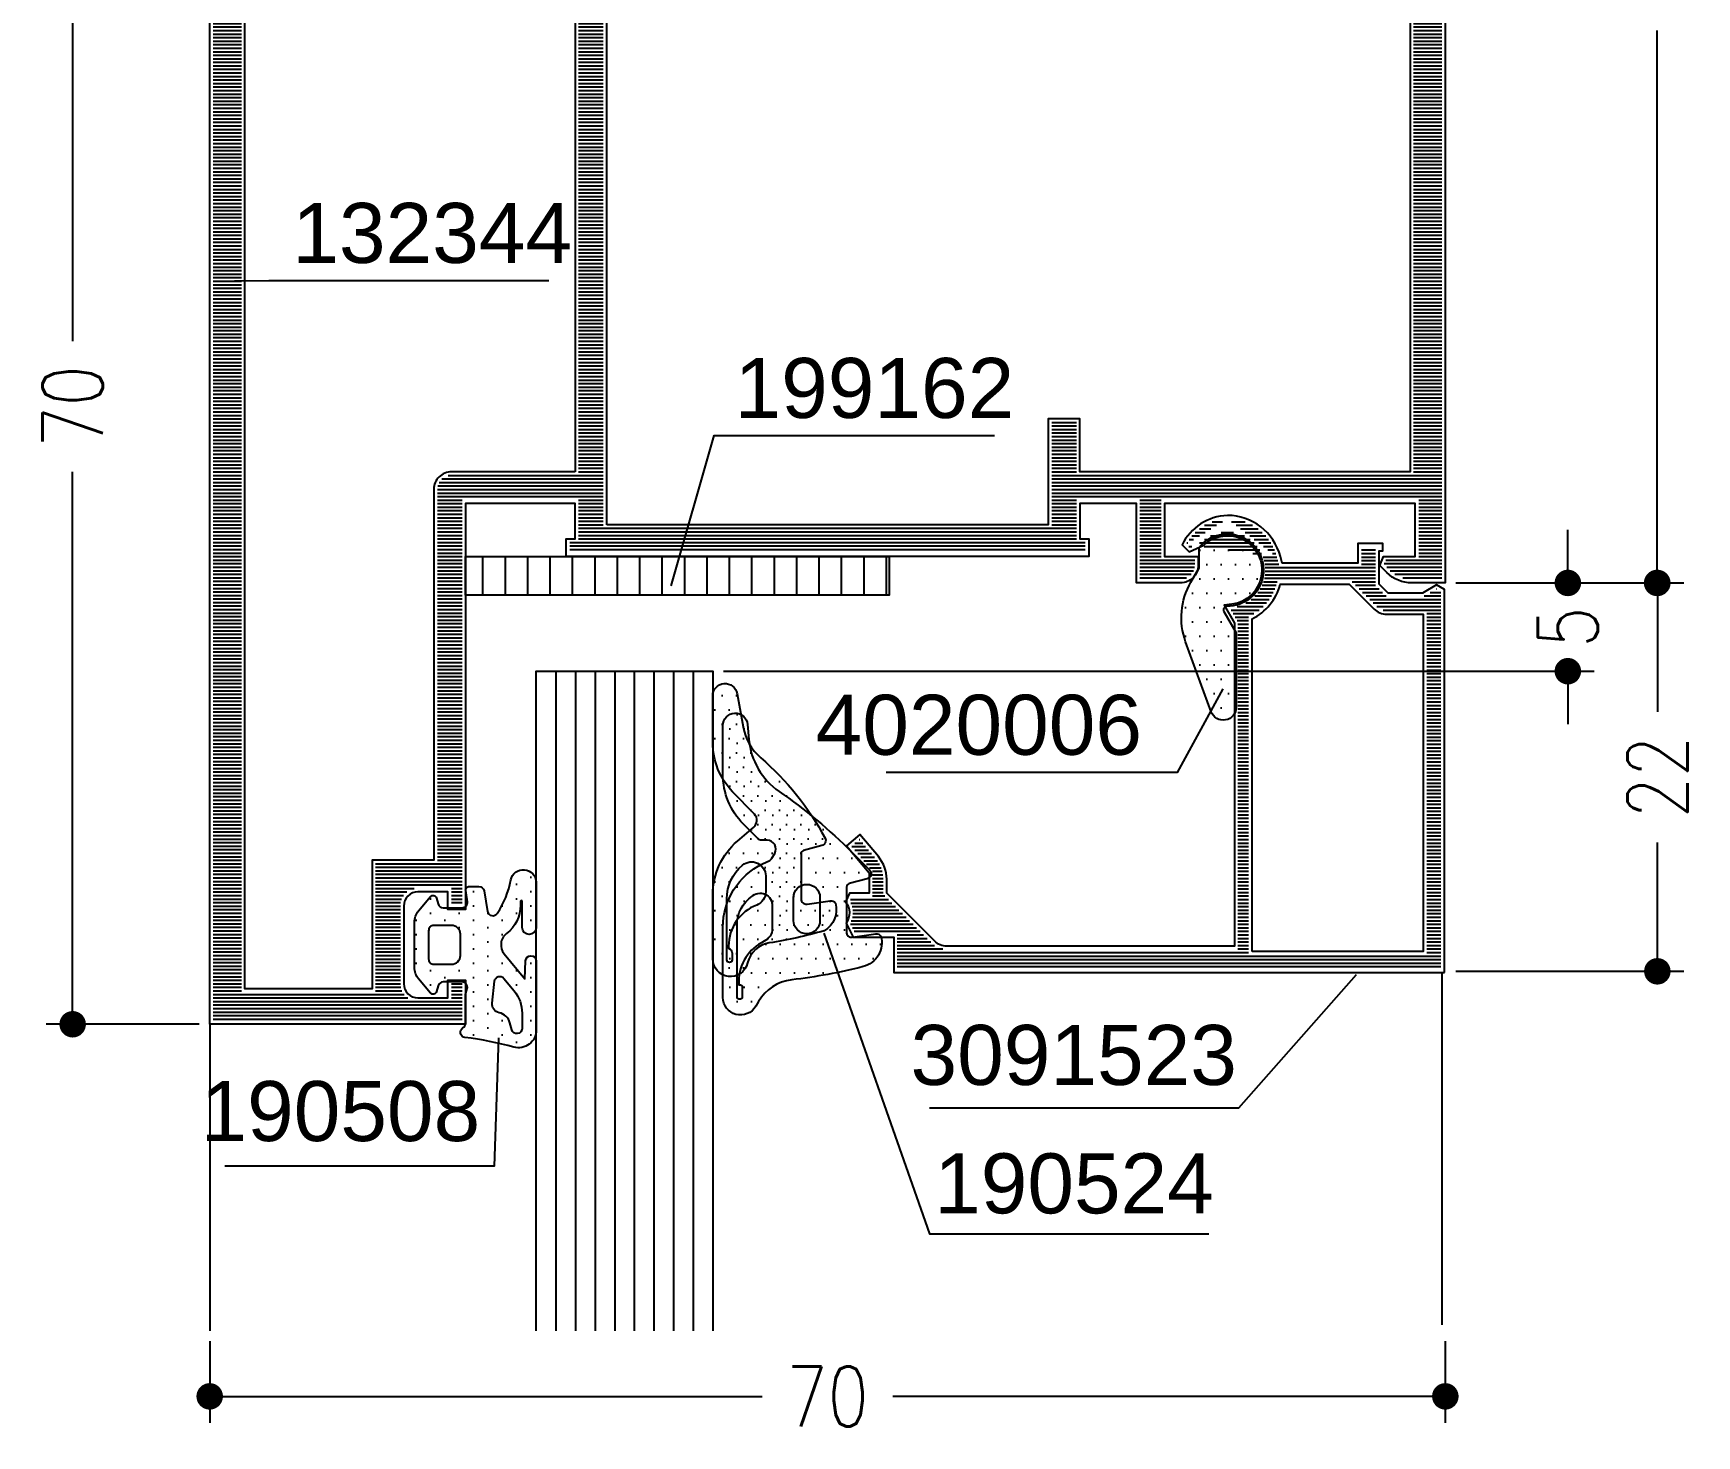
# Model space of a CAD drawing. Extents: x 16 to 197, y 49 to 240.
# Drawn here: x 33.15 to 80.27, y 147.11 to 186.83 of the extents above; entities that cross this region are included whole.
import ezdxf
from ezdxf.enums import TextEntityAlignment as Align

# ---------------------------------------------------------------- set-up
doc = ezdxf.new("R2010")
doc.units = 0
doc.header["$LTSCALE"] = 6
doc.layers.get('0').update_dxf_attribs({"color": 4, "linetype": 'CONTINUOUS'})
doc.layers.get('DEFPOINTS').update_dxf_attribs({"linetype": 'CONTINUOUS'})
for name, color, linetype in [('CONST25', 3, 'CONTINUOUS'), ('DICHT_PAR', 3, 'CONTINUOUS'), ('DICHT_SCH', 3, 'CONTINUOUS'), ('KH_NOR', 7, 'CONTINUOUS'), ('KH_SCH', 3, 'CONTINUOUS'), ('KN_NOR', 7, 'CONTINUOUS'), ('KN_SCH', 3, 'CONTINUOUS'), ('LLMASSE', 7, 'CONTINUOUS'), ('PNR', 7, 'CONTINUOUS')]:
    doc.layers.add(name, color=color, linetype=linetype)
doc.styles.get("Standard").update_dxf_attribs({"font": 'simplex.shx', "width": 0.8})
doc.styles.add('SWISSL', font='swissl.ttf')
doc.dimstyles.new('DOK-1ZU1-PUNKT', dxfattribs={"dimscale": 0, "dimtxt": 3, "dimasz": 1.5, "dimexe": 1.5, "dimexo": 0.6, "dimgap": 1.5, "dimtad": 0, "dimdsep": 46, "dimtxsty": 'Standard', "dimblk": 'PUNKT', "dimblk1": 'PUNKT', "dimblk2": 'PUNKT', "dimcen": 0, "dimclrd": 2, "dimclre": 2, "dimclrt": 7, "dimadec": 0, "dimazin": 0, "dimtfac": 0.7, "dimtofl": 0, "dimtmove": 2, "dimatfit": 3, "dimldrblk": 'PUNKT', "dimfxl": 1, "dimtolj": 1, "dimarcsym": 0})
doc.dimstyles.new('DOK-1ZU1-STRICH1', dxfattribs={"dimscale": 0, "dimtxt": 3, "dimasz": 1.5, "dimexe": 1.5, "dimexo": 0.6, "dimgap": 1.5, "dimtad": 0, "dimdsep": 46, "dimtxsty": 'Standard', "dimblk": 'PUNKT', "dimblk1": 'PUNKT', "dimblk2": 'PUNKT', "dimcen": 0, "dimclrd": 2, "dimclre": 2, "dimclrt": 7, "dimadec": 0, "dimazin": 0, "dimtfac": 0.7, "dimtdec": 4, "dimtofl": 0, "dimtmove": 0, "dimatfit": 3, "dimldrblk": 'PUNKT', "dimfxl": 1, "dimtolj": 1, "dimtzin": 0, "dimarcsym": 0})

# ---------------------------------------------------------------- blocks, each defined once
blk = doc.blocks.new('PUNKT')
at = {"color": 0, "linetype": 'CONTINUOUS'}
blk.add_line((-0.5, 0), (-1, 0), dxfattribs=at)
at = {"color": 0, "linetype": 'CONTINUOUS', "const_width": 0.5}
blk.add_lwpolyline([(-0.25, 0, 1), (0.25, 0, 1)], format="xyb", close=True, dxfattribs=at)
blk = doc.blocks.new('*D11')
at = {"color": 3, "linetype": 'ByBlock'}
for p, q in [((41.45, 129.655), (41.45, 127.345)), ((76.45, 129.655), (76.45, 127.345)), ((42.2, 128.095), (57.099, 128.095)), ((75.7, 128.095), (60.801, 128.095))]:
    blk.add_line(p, q, dxfattribs=at)
at = {"layer": 'DEFPOINTS', "color": 0, "linetype": 'ByBlock'}
for p in [(41.45, 129.955), (76.45, 129.955), (76.45, 128.095)]:
    blk.add_point(p, dxfattribs=at)
at = {"color": 3, "linetype": 'ByBlock', "xscale": 0.75, "yscale": 0.75, "zscale": 0.75, "rotation": 180}
blk.add_blockref('PUNKT', (41.45, 128.095), dxfattribs=at)
at = {"color": 3, "linetype": 'ByBlock', "xscale": 0.75, "yscale": 0.75, "zscale": 0.75}
blk.add_blockref('PUNKT', (76.45, 128.095), dxfattribs=at)
at = {"color": 3, "linetype": 'ByBlock', "insert": (58.95, 128.095), "char_height": 1.7, "attachment_point": 5}
blk.add_mtext('\\A1;70', dxfattribs=at)
blk = doc.blocks.new('STREIFEN')
at = {"layer": 'DICHT_SCH'}
h = blk.add_hatch(dxfattribs=at)
h.set_pattern_fill('LINE', color=256, scale=0.4, angle=90, style=0)
h.set_pattern_definition([(90, (-94.3153, -226.5009), (-1.27, 8e-17), [])])
h.paths.add_polyline_path([(0, 2.2), (0, 0), (24, 0), (24, 2.2)])
at = {"layer": 'DICHT_PAR'}
blk.add_lwpolyline([(0, 2.2), (0, 0), (24, 0), (24, 2.2)], close=True, dxfattribs=at)
blk = doc.blocks.new('LL199162')
blk.add_blockref('STREIFEN', (0, 0))
blk = doc.blocks.new('*D34')
at = {"color": 3, "linetype": 'ByBlock'}
for p, q in [((37.846, 193.765), (33.515, 193.765)), ((34.265, 193.015), (34.265, 178.116)), ((34.265, 159.515), (34.265, 174.414)), ((37.846, 158.765), (33.515, 158.765))]:
    blk.add_line(p, q, dxfattribs=at)
at = {"layer": 'DEFPOINTS', "color": 0, "linetype": 'ByBlock'}
for p in [(34.265, 193.765), (38.146, 193.765), (38.146, 158.765)]:
    blk.add_point(p, dxfattribs=at)
at = {"color": 3, "linetype": 'ByBlock', "xscale": 0.75, "yscale": 0.75, "zscale": 0.75}
for p, rotation in [((34.265, 193.765), 90), ((34.265, 158.765), 270)]:
    blk.add_blockref('PUNKT', p, dxfattribs=dict(at, rotation=rotation))
at = {"color": 3, "linetype": 'ByBlock', "insert": (34.265, 176.265), "char_height": 1.7, "attachment_point": 5, "rotation": 90}
blk.add_mtext('\\A1;70', dxfattribs=at)
blk = doc.blocks.new('B-LL190508')
at = {"layer": 'DICHT_SCH'}
h = blk.add_hatch(dxfattribs=at)
h.set_pattern_fill('DOTS', color=256, scale=13, angle=-90, style=0)
h.set_pattern_definition([(270, (1.0507, -3.7068), (0.8125, -0.40625), [0, -0.8125])])
edge = h.paths.add_edge_path()
edge.add_arc((3, 0.331), 1, 0, 105.22324)
edge.add_arc((-2.514, 20.594), 20, -82.88554, -74.77676, ccw=False)
edge.add_arc((0, 0.45), 0.3, 97.11446, 240)
edge.add_arc((-0.3, -0.07), 0.3, 0, 60, ccw=False)
edge.add_line((0, -0.07), (0, -1.687))
edge.add_line((0, -1.687), (0.09, -2.022))
edge.add_arc((-0.2, -2.1), 0.3, -90, 15, ccw=False)
edge.add_line((-0.2, -2.4), (-1.27, -2.4))
edge.add_arc((-1.27, -2.1), 0.3, -165, -90, ccw=False)
edge.add_line((-1.56, -2.178), (-1.648, -1.848))
edge.add_arc((-1.841, -1.9), 0.2, 15, 140)
edge.add_line((-1.994, -1.771), (-2.666, -2.572))
edge.add_arc((-1.9, -3.215), 1, 140, 180)
edge.add_line((-2.9, -3.215), (-2.9, -5.785))
edge.add_arc((-1.9, -5.785), 1, 180, 220)
edge.add_line((-2.666, -6.428), (-1.994, -7.229))
edge.add_arc((-1.841, -7.1), 0.2, 220, 345)
edge.add_line((-1.648, -7.152), (-1.56, -6.822))
edge.add_arc((-1.27, -6.9), 0.3, 90, 165, ccw=False)
edge.add_line((-1.27, -6.6), (-0.2, -6.6))
edge.add_arc((-0.2, -6.9), 0.3, -8.58394, 90, ccw=False)
edge.add_line((0.097, -6.945), (0.002, -7.57))
edge.add_arc((0.2, -7.6), 0.2, 171.41606, 270)
edge.add_line((0.2, -7.8), (0.748, -7.8))
edge.add_arc((0.748, -7.5), 0.3, -90, -10)
edge.add_line((1.044, -7.552), (1.247, -6.398))
edge.add_arc((1.543, -6.45), 0.3, 33.71262, 170, ccw=False)
edge.add_arc((-2.367, -9.059), 5, 10.19231, 33.71262, ccw=False)
edge.add_arc((3.269, -8.022), 0.731, 191.95742, 357.83663)
edge.add_line((4, -8.05), (4, -5.483))
edge.add_arc((3.6, -5.483), 0.4, 0.00084, 180.00084)
edge.add_line((3.2, -5.483), (3.2, -6.96))
edge.add_arc((3.154, -6.96), 0.046, -180.00036, 0.00036, ccw=False)
edge.add_line((3.108, -6.96), (3.108, -6.748))
edge.add_arc((1.108, -6.731), 2, -0.47387, 52.8235)
edge.add_arc((2.8, -4.5), 0.8, 140.42196, 232.8235, ccw=False)
edge.add_line((2.183, -3.99), (3.358, -2.57))
edge.add_line((3.358, -2.57), (3.4, -3.585))
edge.add_arc((3.7, -3.585), 0.3, 180, 360)
edge.add_line((4, -3.585), (4, 0.331))
edge = h.paths.add_edge_path(flags=16)
edge.add_line((3.2, -0.628), (3.2, 0.231))
edge.add_arc((2.9, 0.231), 0.3, 0, 165)
edge.add_line((2.61, 0.308), (2.506, -0.081))
edge.add_arc((1.733, 0.126), 0.8, -78.15788, -15, ccw=False)
edge.add_arc((2, -1.146), 0.5, 101.84212, 186.029)
edge.add_line((1.503, -1.199), (1.634, -2.442))
edge.add_arc((1.932, -2.41), 0.3, 186.029, 320.42196)
edge.add_line((2.164, -2.602), (2.742, -1.903))
edge.add_arc((1.2, -0.628), 2, -39.57804, 0)
edge = h.paths.add_edge_path(flags=16)
edge.add_arc((-0.8, -5.1), 0.5, -90, 0, ccw=False)
edge.add_line((-0.8, -5.6), (-1.8, -5.6))
edge.add_arc((-1.8, -5.3), 0.3, -180, -90, ccw=False)
edge.add_line((-2.1, -5.3), (-2.1, -3.7))
edge.add_arc((-1.8, -3.7), 0.3, 90, 180, ccw=False)
edge.add_line((-1.8, -3.4), (-0.8, -3.4))
edge.add_arc((-0.8, -3.9), 0.5, 0, 90, ccw=False)
edge.add_line((-0.3, -3.9), (-0.3, -5.1))
at = {"layer": 'DICHT_PAR'}
for points in [[(4, 0.331, 0.494357), (2.737, 1.296, -0.035396), (-0.037, 0.748, 0.719139), (-0.15, 0.19, -0.267949), (0, -0.07), (0, -1.687), (0.09, -2.022, -0.493145), (-0.2, -2.4), (-1.27, -2.4, -0.339454), (-1.56, -2.178), (-1.648, -1.848, 0.606815), (-1.994, -1.771), (-2.666, -2.572, 0.176327), (-2.9, -3.215), (-2.9, -5.785, 0.176327), (-2.666, -6.428), (-1.994, -7.229, 0.606815), (-1.648, -7.152), (-1.56, -6.822, -0.339454), (-1.27, -6.6), (-0.2, -6.6, -0.458807), (0.097, -6.945), (0.002, -7.57, 0.458807), (0.2, -7.8), (0.748, -7.8, 0.36397), (1.044, -7.552), (1.247, -6.398, -0.676335), (1.792, -6.283, -0.102989), (2.554, -8.174, 0.883786), (4, -8.05), (4, -5.483, 1), (3.2, -5.483), (3.2, -6.96, -1.000006), (3.108, -6.96), (3.108, -6.748, 0.236839), (2.317, -5.137, -0.426544), (2.183, -3.99), (3.358, -2.57), (3.4, -3.585, 1), (4, -3.585), (4, 0.331)], [(3.2, -0.628), (3.2, 0.231, 0.876976), (2.61, 0.308), (2.506, -0.081, -0.282773), (1.897, -0.657, 0.3848), (1.503, -1.199), (1.634, -2.442, 0.664354), (2.164, -2.602), (2.742, -1.903, 0.174429), (3.2, -0.628)], [(-0.3, -5.1, -0.414214), (-0.8, -5.6), (-1.8, -5.6, -0.414214), (-2.1, -5.3), (-2.1, -3.7, -0.414214), (-1.8, -3.4), (-0.8, -3.4, -0.414214), (-0.3, -3.9), (-0.3, -5.1)]]:
    blk.add_lwpolyline(points, format="xyb", close=True, dxfattribs=at)
blk = doc.blocks.new('*D37')
at = {"color": 3, "linetype": 'ByBlock'}
for p, q in [((73.446, 198.065), (79.896, 198.065)), ((79.146, 197.315), (79.146, 182.416)), ((79.146, 163.815), (79.146, 178.714)), ((73.446, 163.065), (79.896, 163.065))]:
    blk.add_line(p, q, dxfattribs=at)
at = {"layer": 'DEFPOINTS', "color": 0, "linetype": 'ByBlock'}
for p in [(73.146, 198.065), (79.146, 198.065), (73.146, 163.065)]:
    blk.add_point(p, dxfattribs=at)
at = {"color": 3, "linetype": 'ByBlock', "xscale": 0.75, "yscale": 0.75, "zscale": 0.75}
for p, rotation in [((79.146, 198.065), 90), ((79.146, 163.065), 270)]:
    blk.add_blockref('PUNKT', p, dxfattribs=dict(at, rotation=rotation))
at = {"color": 3, "linetype": 'ByBlock', "insert": (79.146, 180.565), "char_height": 1.7, "attachment_point": 5, "rotation": 90}
blk.add_mtext('\\A1;70', dxfattribs=at)
blk = doc.blocks.new('*D38')
at = {"color": 3, "linetype": 'ByBlock'}
for p, q in [((76.617, 163.815), (76.617, 164.565)), ((73.746, 163.065), (77.367, 163.065)), ((52.696, 160.565), (77.367, 160.565)), ((76.617, 159.815), (76.617, 159.065))]:
    blk.add_line(p, q, dxfattribs=at)
at = {"layer": 'DEFPOINTS', "color": 0, "linetype": 'ByBlock'}
for p in [(73.446, 163.065), (76.617, 163.065), (52.396, 160.565)]:
    blk.add_point(p, dxfattribs=at)
at = {"color": 3, "linetype": 'ByBlock', "xscale": 0.75, "yscale": 0.75, "zscale": 0.75}
for p, rotation in [((76.617, 163.065), 270), ((76.617, 160.565), 90)]:
    blk.add_blockref('PUNKT', p, dxfattribs=dict(at, rotation=rotation))
at = {"color": 3, "linetype": 'ByBlock', "insert": (76.617, 161.815), "char_height": 1.7, "attachment_point": 5, "rotation": 90}
blk.add_mtext('\\A1;5', dxfattribs=at)
blk = doc.blocks.new('*U50')
at = {"layer": 'CONST25'}
for p, q in [((0, 10), (37.357, 10)), ((0, 8.889), (37.357, 8.889)), ((0, 7.778), (37.357, 7.778)), ((0, 6.667), (37.357, 6.667)), ((0, 5.556), (37.357, 5.556)), ((0, 4.444), (37.357, 4.444)), ((0, 3.333), (37.357, 3.333)), ((0, 2.222), (37.357, 2.222)), ((0, 1.111), (37.357, 1.111))]:
    blk.add_line(p, q, dxfattribs=at)
blk.add_lwpolyline([(37.357, 0), (0, 0), (0, 10), (37.357, 10)], dxfattribs=at)
blk = doc.blocks.new('B-LL132344')
at = {"layer": 'KH_SCH'}
h = blk.add_hatch(dxfattribs=at)
h.set_pattern_fill('_U', color=256, scale=0.2, style=0, pattern_type=0)
h.set_pattern_definition([(0, (33.76174, 26.39454), (0, 0.2), [])])
edge = h.paths.add_edge_path()
edge.add_line((0.2, 6.201), (20, 6.201))
edge.add_line((20, 6.201), (20, -6.3))
edge.add_line((20, -6.3), (22.6, -6.3))
edge.add_line((22.6, -6.3), (22.6, -4.2))
edge.add_line((22.6, -4.2), (21.3, -4.2))
edge.add_line((21.3, -4.2), (21.3, -0.3))
edge.add_line((21.3, -0.3), (48.7, -0.3))
edge.add_line((48.7, -0.3), (48.7, -4.2))
edge.add_line((48.7, -4.2), (47.4, -4.2))
edge.add_line((47.4, -4.2), (47.4, -6.3))
edge.add_line((47.4, -6.3), (50.837, -6.3))
edge.add_line((50.837, -6.3), (51.119, -4.7))
edge.add_line((51.119, -4.7), (49.9, -4.7))
edge.add_line((49.9, -4.7), (49.9, -0.3))
edge.add_line((49.9, -0.3), (55.7, -0.3))
edge.add_line((55.7, -0.3), (55.7, -18.8))
edge.add_line((55.7, -18.8), (69.8, -18.8))
edge.add_line((69.8, -18.8), (69.8, 50.8))
edge.add_line((69.8, 50.8), (68.104, 50.8))
edge.add_arc((68.104, 49), 1.8, 90, 135)
edge.add_line((66.831, 50.273), (66.524, 49.965))
edge.add_line((66.524, 49.965), (66.634, 49.7))
edge.add_line((66.634, 49.7), (68.5, 49.7))
edge.add_line((68.5, 49.7), (68.5, 46.3))
edge.add_line((68.5, 46.3), (53.9, 46.3))
edge.add_line((53.9, 46.3), (53.9, 49.7))
edge.add_line((53.9, 49.7), (55.8, 49.7))
edge.add_line((55.8, 49.7), (55.8, 50))
edge.add_arc((55, 50), 0.8, 0, 90)
edge.add_line((55, 50.8), (52.7, 50.8))
edge.add_line((52.7, 50.8), (52.7, 46.3))
edge.add_line((52.7, 46.3), (49.1, 46.3))
edge.add_line((49.1, 46.3), (49.1, 48.7))
edge.add_line((49.1, 48.7), (49.6, 48.7))
edge.add_line((49.6, 48.7), (49.6, 49.3))
edge.add_line((49.6, 49.3), (20.4, 49.3))
edge.add_line((20.4, 49.3), (20.4, 48.7))
edge.add_line((20.4, 48.7), (20.9, 48.7))
edge.add_line((20.9, 48.7), (20.9, 46.3))
edge.add_line((20.9, 46.3), (14.3, 46.3))
edge.add_line((14.3, 46.3), (14.3, 69.3))
edge.add_line((14.3, 69.3), (13.7, 69.3))
edge.add_line((13.7, 69.3), (13.7, 68.3))
edge.add_line((13.7, 68.3), (11.8, 68.3))
edge.add_arc((11.8, 69.3), 1, 180, 270, ccw=False)
edge.add_line((10.8, 69.3), (10.8, 73.7))
edge.add_arc((11.8, 73.7), 1, 90, 180, ccw=False)
edge.add_line((11.8, 74.7), (13.7, 74.7))
edge.add_line((13.7, 74.7), (13.7, 73.7))
edge.add_line((13.7, 73.7), (14.3, 73.7))
edge.add_line((14.3, 73.7), (14.3, 75.8))
edge.add_line((14.3, 75.8), (0.2, 75.8))
edge.add_line((0.2, 75.8), (0.2, 6.201))
edge = h.paths.add_edge_path(flags=16)
edge.add_line((22.3, 47.9), (22.3, 6.2))
edge.add_line((22.3, 6.2), (21.6, 6.2))
edge.add_line((21.6, 6.2), (21.6, 1.1))
edge.add_line((21.6, 1.1), (47.7, 1.1))
edge.add_line((47.7, 1.1), (47.7, 10.8))
edge.add_line((47.7, 10.8), (49.1, 10.8))
edge.add_line((49.1, 10.8), (49.1, 7.8))
edge.add_line((49.1, 7.8), (57.1, 7.8))
edge.add_line((57.1, 7.8), (57.1, 7.2))
edge.add_arc((56.3, 7.2), 0.8, -90, 0, ccw=False)
edge.add_line((56.3, 6.4), (50.3, 6.4))
edge.add_arc((50.3, 5.2), 1.2, 90, 180)
edge.add_line((49.1, 5.2), (49.1, 2.3))
edge.add_arc((50.3, 2.3), 1.2, 180, 270)
edge.add_line((50.3, 1.1), (56.3, 1.1))
edge.add_arc((56.3, 0.3), 0.8, 0, 90, ccw=False)
edge.add_line((57.1, 0.3), (57.1, -17.2))
edge.add_line((57.1, -17.2), (68.2, -17.2))
edge.add_line((68.2, -17.2), (68.2, 44.9))
edge.add_line((68.2, 44.9), (49.1, 44.9))
edge.add_line((49.1, 44.9), (49.1, 41.9))
edge.add_line((49.1, 41.9), (47.7, 41.9))
edge.add_line((47.7, 41.9), (47.7, 47.9))
edge.add_line((47.7, 47.9), (22.3, 47.9))
edge = h.paths.add_edge_path(flags=16)
edge.add_line((20.9, 44.9), (13.7, 44.9))
edge.add_arc((13.7, 45.7), 0.8, 180, 270, ccw=False)
edge.add_line((12.9, 45.7), (12.9, 66.9))
edge.add_line((12.9, 66.9), (9.4, 66.9))
edge.add_line((9.4, 66.9), (9.4, 74.2))
edge.add_line((9.4, 74.2), (1.8, 74.2))
edge.add_line((1.8, 74.2), (1.8, 7.8))
edge.add_line((1.8, 7.8), (20.9, 7.8))
edge.add_line((20.9, 7.8), (20.9, 44.9))
at = {"layer": 'KH_NOR'}
for points in [[(0, 6.001), (19.8, 6.001), (19.8, -6.5), (22.8, -6.5), (22.8, -4), (21.5, -4), (21.5, -0.5), (48.5, -0.5), (48.5, -4), (47.2, -4), (47.2, -6.5), (51.005, -6.5), (51.357, -4.5), (50.1, -4.5), (50.1, -0.5), (55.5, -0.5), (55.5, -19), (70, -19), (70, 51), (68.104, 51, 0.198912), (66.69, 50.414), (66.288, 50.012), (66.5, 49.5), (68.3, 49.5), (68.3, 46.5), (54.1, 46.5), (54.1, 49.5), (56, 49.5), (56, 50, 0.414214), (55, 51), (52.5, 51), (52.5, 46.5), (49.3, 46.5), (49.3, 48.5), (49.8, 48.5), (49.8, 49.5), (20.2, 49.5), (20.2, 48.5), (20.7, 48.5), (20.7, 46.5), (14.5, 46.5), (14.5, 69.5), (13.5, 69.5), (13.5, 68.5), (11.8, 68.5, -0.414213), (11, 69.3), (11, 73.7, -0.414214), (11.8, 74.5), (13.5, 74.5), (13.5, 73.5), (14.5, 73.5), (14.5, 76), (0, 76), (0, 6.001)], [(20.7, 44.7), (13.7, 44.7, -0.414214), (12.7, 45.7), (12.7, 66.7), (9.2, 66.7), (9.2, 74), (2, 74), (2, 8), (20.7, 8), (20.7, 44.7)], [(22.5, 47.7), (22.5, 6), (21.8, 6), (21.8, 1.3), (47.5, 1.3), (47.5, 11), (49.3, 11), (49.3, 8), (57.3, 8), (57.3, 7.2, -0.414214), (56.3, 6.2), (50.3, 6.2, 0.414214), (49.3, 5.2), (49.3, 2.3, 0.414214), (50.3, 1.3), (56.3, 1.3, -0.414214), (57.3, 0.3), (57.3, -17), (68, -17), (68, 44.7), (49.3, 44.7), (49.3, 41.7), (47.5, 41.7), (47.5, 47.7), (22.5, 47.7)]]:
    blk.add_lwpolyline(points, format="xyb", close=True, dxfattribs=at)
blk = doc.blocks.new('B-LL190522')
at = {"layer": 'DICHT_SCH'}
h = blk.add_hatch(dxfattribs=at)
h.set_pattern_fill('DOTS', color=256, scale=13, style=0)
h.set_pattern_definition([(0, (-2.74614, -3.0308), (0.40625, 0.8125), [0, -0.8125])])
edge = h.paths.add_edge_path()
edge.add_arc((-2.071, 3.874), 1.5, 193.34433, 261.15949, ccw=False)
edge.add_arc((-4.504, 3.297), 1, 13.34701, 180.00863)
edge.add_line((-5.504, 3.297), (-5.504, -0.338))
edge.add_arc((-1.503, -0.338), 4, 179.99406, 229.49409)
edge.add_line((-4.102, -3.38), (-3.179, -4.167))
edge.add_arc((-3.503, -4.547), 0.5, -43.99754, 49.50251, ccw=False)
edge.add_line((-3.144, -4.895), (-4.381, -6.176))
edge.add_arc((-1.503, -8.955), 4.001, 135.99629, 179.99622)
edge.add_line((-5.504, -8.955), (-5.504, -11.603))
edge.add_arc((-4.804, -11.603), 0.7, 179.98043, 349.98041)
edge.add_line((-4.115, -11.725), (-3.785, -9.854))
edge.add_arc((-0.83, -10.375), 3, 130.78039, 170.00509, ccw=False)
edge.add_arc((-13.238, 4.013), 15.999, 310.77432, 331.78953)
edge.add_arc((0.597, -3.408), 0.299, 331.73808, 434.94758)
edge.add_line((0.674, -3.119), (-0.356, -2.843))
edge.add_arc((-0.304, -2.65), 0.2, 179.98244, 254.98238, ccw=False)
edge.add_line((-0.504, -2.65), (-0.504, -0.103))
edge.add_arc((-0.203, -0.103), 0.3, 81.61131, 180.00151, ccw=False)
edge.add_line((-0.16, 0.194), (1.152, 0))
edge.add_arc((1.196, 0.297), 0.3, 261.69701, 327.33666)
edge.add_arc((0.096, 0.497), 1.4, 344.994, 419.37585)
edge.add_arc((-6.148, -22.31), 25, 73.84048, 81.14871)
edge = h.paths.add_edge_path(flags=16)
edge.add_arc((-2.107, 2.572), 2.499, 180.00444, 248.73861, ccw=False)
edge.add_line((-4.607, 2.572), (-4.604, 2.697))
edge.add_arc((-4.704, 2.98), 0.3, 289.48626, 360.01499)
edge.add_line((-4.404, 2.98), (-4.404, 3.347))
edge.add_arc((-4.554, 3.347), 0.15, 0, 180)
edge.add_line((-4.704, 3.347), (-4.704, -0.107))
edge.add_arc((-2.204, -0.107), 2.5, 179.99244, 229.67217)
edge.add_arc((-3.304, -1.403), 0.8, 229.67559, 359.99593)
edge.add_line((-2.504, -1.403), (-2.504, -0.503))
edge.add_arc((-3.304, -0.503), 0.8, 359.99112, 428.7255)
at = {"layer": 'DICHT_PAR'}
for points in [[(-2.302, 2.392, -0.304849), (-3.531, 3.528, 0.889885), (-5.504, 3.297), (-5.504, -0.338, 0.219407), (-4.102, -3.38), (-3.179, -4.167, -0.432221), (-3.144, -4.895), (-4.381, -6.176, 0.19438), (-5.504, -8.955), (-5.504, -11.603, 0.916331), (-4.115, -11.725), (-3.785, -9.854, -0.172841), (-2.79, -8.103, 0.091954), (0.86, -3.55, 0.48347), (0.674, -3.119), (-0.356, -2.843, -0.339454), (-0.504, -2.65), (-0.504, -0.103, -0.457784), (-0.16, 0.194), (1.152, 0, 0.294504), (1.448, 0.135, 0.336449), (0.809, 1.702, 0.031899), (-2.302, 2.392)], [(-3.014, 0.243, -0.309237), (-4.607, 2.572), (-4.604, 2.697, 0.317837), (-4.404, 2.98), (-4.404, 3.347, 1), (-4.704, 3.347), (-4.704, -0.107, 0.220229), (-3.822, -2.013, 0.639037), (-2.504, -1.403), (-2.504, -0.503, 0.309238), (-3.014, 0.243)]]:
    blk.add_lwpolyline(points, format="xyb", close=True, dxfattribs=at)
blk = doc.blocks.new('*D78')
at = {"color": 3, "linetype": 'ByBlock'}
for p, q in [((73.746, 171.265), (79.902, 171.265)), ((79.152, 170.515), (79.152, 167.616)), ((79.152, 161.015), (79.152, 163.914)), ((73.446, 160.265), (79.902, 160.265))]:
    blk.add_line(p, q, dxfattribs=at)
at = {"layer": 'DEFPOINTS', "color": 0, "linetype": 'ByBlock'}
for p in [(73.446, 171.265), (73.146, 160.265), (79.152, 160.265)]:
    blk.add_point(p, dxfattribs=at)
at = {"color": 3, "linetype": 'ByBlock', "xscale": 0.75, "yscale": 0.75, "zscale": 0.75}
for p, rotation in [((79.152, 171.265), 90), ((79.152, 160.265), 270)]:
    blk.add_blockref('PUNKT', p, dxfattribs=dict(at, rotation=rotation))
at = {"color": 3, "linetype": 'ByBlock', "insert": (79.152, 165.765), "char_height": 1.7, "attachment_point": 5, "rotation": 90}
blk.add_mtext('\\A1;22', dxfattribs=at)
blk = doc.blocks.new('B-LL190524')
at = {"layer": 'DICHT_SCH'}
h = blk.add_hatch(dxfattribs=at)
h.set_pattern_fill('DOTS', color=256, scale=13, style=0)
h.set_pattern_definition([(0, (-3.9241, -2.7582), (0.40625, 0.8125), [0, -0.8125])])
edge = h.paths.add_edge_path()
edge.add_arc((-3.318, 5.089), 2.5, 209.98861, 263.45096, ccw=False)
edge.add_line((-5.483, 3.839), (-5.634, 4.1))
edge.add_arc((-6.5, 3.6), 1, 30.00019, 180.0002)
edge.add_line((-7.5, 3.6), (-7.5, -0.369))
edge.add_arc((-3.5, -0.368), 4, 180.00686, 244.00677)
edge.add_line((-5.253, -3.964), (-4.851, -4.16))
edge.add_arc((-4.982, -4.429), 0.299, 30.08678, 64.08678, ccw=False)
edge.add_line((-4.723, -4.279), (-4.567, -4.55))
edge.add_arc((-5, -4.8), 0.5, -89.99925, 30.0007, ccw=False)
edge.add_line((-5, -5.3), (-5.309, -5.3))
edge.add_arc((-5.309, -5.6), 0.3, 90.02709, 135.3272)
edge.add_line((-5.522, -5.389), (-6.343, -6.219))
edge.add_arc((-3.499, -9.033), 4.001, 135.29956, 179.99958)
edge.add_line((-7.5, -9.033), (-7.5, -11.8))
edge.add_arc((-6.8, -11.8), 0.7, 179.99975, 354.99978)
edge.add_line((-6.103, -11.861), (-6.028, -11.009))
edge.add_arc((-2.042, -11.357), 4.001, 124.71804, 175.00201, ccw=False)
edge.add_arc((-21.405, 16.591), 29.999, 304.71275, 314.99662)
edge.add_line((-0.193, -4.623), (0.812, -3.617))
edge.add_arc((0.6, -3.405), 0.299, 314.97414, 434.97409)
edge.add_line((0.678, -3.116), (-0.352, -2.84))
edge.add_arc((-0.3, -2.647), 0.2, 179.98244, 254.98238, ccw=False)
edge.add_line((-0.5, -2.647), (-0.5, -0.1))
edge.add_arc((-0.2, -0.1), 0.3, 81.61131, 180.00151, ccw=False)
edge.add_line((-0.156, 0.197), (1.156, 0.003))
edge.add_arc((1.199, 0.3), 0.3, 261.69701, 327.33666)
edge.add_arc((0.1, 0.5), 1.4, 345.00907, 435.595)
edge.add_arc((-7.019, -27.199), 29.999, 75.58754, 83.46192)
edge = h.paths.add_edge_path(flags=16)
edge.add_arc((-2.75, -0.75), 0.75, 0, 180)
edge.add_line((-3.5, -0.75), (-3.5, -2.05))
edge.add_arc((-2.75, -2.05), 0.75, 180, 360)
edge.add_line((-2, -2.05), (-2, -0.75))
edge = h.paths.add_edge_path(flags=16)
edge.add_arc((-5.502, -0.296), 0.797, 359.38535, 424.66779)
edge.add_arc((-4.1, 2.688), 2.5, 179.99145, 244.88869, ccw=False)
edge.add_line((-6.6, 2.688), (-6.6, 2.9))
edge.add_line((-6.6, 2.9), (-6.5, 2.9))
edge.add_arc((-6.5, 3), 0.1, 269.99996, 360.00004)
edge.add_line((-6.4, 3), (-6.4, 3.6))
edge.add_arc((-6.5, 3.6), 0.1, 359.99996, 450.00004)
edge.add_line((-6.5, 3.7), (-6.6, 3.7))
edge.add_arc((-6.6, 3.6), 0.1, 89.99996, 180.00004)
edge.add_line((-6.7, 3.6), (-6.7, -0.503))
edge.add_arc((-4.7, -0.503), 2, 180.00861, 235.00852)
edge.add_line((-5.847, -2.141), (-5.802, -2.173))
edge.add_arc((-5.4, -1.6), 0.7, 234.97384, 370.86282)
edge.add_line((-4.713, -1.468), (-4.705, -0.305))
at = {"layer": 'DICHT_PAR'}
for points in [[(-3.603, 2.605, -0.237599), (-5.483, 3.839), (-5.634, 4.1, 0.767327), (-7.5, 3.6), (-7.5, -0.369, 0.286745), (-5.253, -3.964), (-4.851, -4.16, -0.149451), (-4.723, -4.279), (-4.567, -4.55, -0.57735), (-5, -5.3), (-5.309, -5.3, 0.200274), (-5.522, -5.389), (-6.343, -6.219, 0.197552), (-7.5, -9.033), (-7.5, -11.8, 0.957292), (-6.103, -11.861), (-6.028, -11.009, -0.222995), (-4.321, -8.069, 0.044902), (-0.193, -4.623), (0.812, -3.617, 0.57735), (0.678, -3.116), (-0.352, -2.84, -0.339454), (-0.5, -2.647), (-0.5, -0.1, -0.457784), (-0.156, 0.197), (1.156, 0.003, 0.294504), (1.452, 0.138, 0.417212), (0.448, 1.856, 0.034372), (-3.603, 2.605)], [(-4.705, -0.305, 0.292811), (-5.161, 0.424, -0.290987), (-6.6, 2.688), (-6.6, 2.9), (-6.5, 2.9, 0.414214), (-6.4, 3), (-6.4, 3.6, 0.414214), (-6.5, 3.7), (-6.6, 3.7, 0.414214), (-6.7, 3.6), (-6.7, -0.503, 0.244698), (-5.847, -2.141), (-5.802, -2.173, 0.673804), (-4.713, -1.468), (-4.705, -0.305)], [(-2, -0.75, 1), (-3.5, -0.75), (-3.5, -2.05, 1), (-2, -2.05), (-2, -0.75)]]:
    blk.add_lwpolyline(points, format="xyb", close=True, dxfattribs=at)
blk = doc.blocks.new('LL190524')
blk.add_blockref('B-LL190524', (0, 0))
blk = doc.blocks.new('B-LL3091023')
at = {"layer": 'KN_SCH'}
h = blk.add_hatch(dxfattribs=at)
h.set_pattern_fill('_U', color=256, scale=0.2, style=0, pattern_type=0)
h.set_pattern_definition([(0, (-12.61524, 13.0225), (0, 0.2), [])])
edge = h.paths.add_edge_path()
edge.add_line((-0.2, 21.8), (-0.2, 0.415))
edge.add_line((-0.2, 0.415), (-0.45, 0.271))
edge.add_line((-0.45, 0.271), (-1.193, 0.7))
edge.add_line((-1.193, 0.7), (-3.283, 0.7))
edge.add_line((-3.283, 0.7), (-3.9, 0.083))
edge.add_line((-3.9, 0.083), (-3.9, -2.1))
edge.add_line((-3.9, -2.1), (-3.7, -2.1))
edge.add_line((-3.7, -2.1), (-4.7, -2.1))
edge.add_line((-4.7, -2.1), (-4.7, -1))
edge.add_line((-4.7, -1), (-9.357, -1))
edge.add_line((-9.357, -1), (-9.492, -1.525))
edge.add_arc((-12.3, -0.8), 2.9, 270.07902, 345.52249, ccw=False)
edge.add_arc((-12.18, -0.902), 2.8, 209.20814, 267.6284, ccw=False)
edge.add_line((-14.624, -2.269), (-14.429, -2.069))
edge.add_line((-14.429, -2.069), (-13.753, -2.385))
edge.add_arc((-12.3, -0.8), 2.15, 227.47615, 442.33774)
edge.add_line((-12.013, 1.331), (-12.161, 1.351))
edge.add_line((-12.161, 1.351), (-11.7, 2.15))
edge.add_line((-11.7, 2.15), (-11.7, 20.7))
edge.add_line((-11.7, 20.7), (-28.186, 20.7))
edge.add_arc((-28.186, 19.5), 1.2, 90, 135)
edge.add_line((-29.034, 20.349), (-31.8, 17.583))
edge.add_line((-31.8, 17.583), (-31.8, 16.714))
edge.add_arc((-33.6, 16.714), 1.8, 319.99995, 360, ccw=False)
edge.add_line((-32.221, 15.557), (-33.142, 14.46))
edge.add_line((-33.142, 14.46), (-33.601, 14.846))
edge.add_line((-33.601, 14.846), (-32.4, 16.278))
edge.add_line((-32.4, 16.278), (-32.4, 17.7))
edge.add_line((-32.4, 17.7), (-33.574, 17.7))
edge.add_line((-33.574, 17.7), (-33.702, 17.968))
edge.add_arc((-34.712, 18.616), 1.2, 327.30413, 390.0745)
edge.add_line((-33.673, 19.217), (-33.377, 19.8))
edge.add_line((-33.377, 19.8), (-31, 19.8))
edge.add_line((-31, 19.8), (-31, 21.8))
edge.add_line((-31, 21.8), (-0.2, 21.8))
edge = h.paths.add_edge_path(flags=16)
edge.add_line((-11.1, 21), (-11.1, 1.84))
edge.add_arc((-12.3, -0.8), 2.9, 11.94054, 65.55666, ccw=False)
edge.add_line((-9.463, -0.2), (-5.314, -0.2))
edge.add_line((-5.314, -0.2), (-3.849, 1.266))
edge.add_arc((-3.283, 0.7), 0.8, 90, 135, ccw=False)
edge.add_line((-3.283, 1.5), (-1, 1.5))
edge.add_line((-1, 1.5), (-1, 21))
edge.add_line((-1, 21), (-11.1, 21))
at = {"layer": 'KN_NOR'}
for points in [[(0, 22), (0, 0.3), (-0.45, 0.04), (-1.246, 0.5), (-3.2, 0.5), (-3.7, 0), (-3.7, -1.9), (-3.5, -1.9), (-3.5, -2.3), (-4.9, -2.3), (-4.9, -1.2), (-9.202, -1.2), (-9.298, -1.575, -0.341999), (-12.3, -3.9, -0.274409), (-14.869, -2.233), (-14.473, -1.828), (-13.64, -2.217, 1.373176), (-12.04, 1.133), (-12.484, 1.192), (-11.9, 2.203), (-11.9, 20.5), (-28.186, 20.5, 0.198912), (-28.893, 20.207), (-31.6, 17.5), (-31.6, 16.714, -0.176327), (-32.068, 15.429), (-33.117, 14.179), (-33.883, 14.821), (-32.6, 16.35), (-32.6, 17.5), (-33.7, 17.5), (-33.934, 17.988, 0.339409), (-33.904, 19.205), (-33.5, 20), (-31.2, 20), (-31.2, 22), (0, 22)], [(-10.9, 20.8), (-10.9, 1.966, -0.213458), (-9.305, 0), (-5.397, 0), (-3.99, 1.407, -0.198912), (-3.283, 1.7), (-1.2, 1.7), (-1.2, 20.8), (-10.9, 20.8)]]:
    blk.add_lwpolyline(points, format="xyb", close=True, dxfattribs=at)
blk = doc.blocks.new('*U74')
at = {"xscale": -0.5, "yscale": 0.5, "zscale": 0.5, "rotation": 270}
for name, p in [('B-LL3091023', (-0.041, 0.036)), ('LL190524', (9.859, -16.653))]:
    blk.add_blockref(name, p, dxfattribs=at)
blk = doc.blocks.new('B-LL4020006')
at = {"layer": 'DICHT_SCH'}
h = blk.add_hatch(dxfattribs=at)
h.set_pattern_fill('DOTS', color=256, scale=13, style=0)
h.set_pattern_definition([(0, (-0.461, 2.5468), (0.40625, 0.8125), [0, -0.8125])])
edge = h.paths.add_edge_path()
edge.add_arc((1.397, 2.685), 4, 160, 210)
edge.add_line((-2.067, 0.685), (-1.6, -0.125))
edge.add_line((-1.6, -0.125), (-1.6, -1.282))
edge.add_arc((0, 0), 2.05, 218.69474, 450.50077)
edge.add_arc((-0.02, 2.25), 0.2, 150, 270.50077, ccw=False)
edge.add_line((-0.193, 2.35), (0.5, 3.55))
edge.add_line((0.5, 3.55), (0.5, 7.769))
edge.add_arc((-0.231, 7.769), 0.731, 0, 160)
edge.add_line((-0.919, 8.019), (-2.362, 4.053))
at = {"layer": 'DICHT_PAR'}
blk.add_lwpolyline([(-2.362, 4.053, 0.221695), (-2.067, 0.685), (-1.6, -0.125), (-1.6, -1.282, 1.597325), (-0.018, 2.05, -0.580267), (-0.193, 2.35), (0.5, 3.55), (0.5, 7.769, 0.8391), (-0.919, 8.019), (-2.362, 4.053)], format="xyb", close=True, dxfattribs=at)
blk = doc.blocks.new('ll4020006')
blk.add_blockref('B-LL4020006', (0, 0))

msp = doc.modelspace()

# ---------------------------------------------------------------- linework, layer by layer
at = {"layer": 'PNR', "color": 3}
msp.add_line((73.0464, 160.2544), (73.0464, 150.2548), dxfattribs=at)
for points in [[(38.8464, 179.8204), (39.8232, 179.8284), (47.7558, 179.8284)], [(51.2141, 171.1872), (52.4395, 175.4374), (60.376, 175.4374)], [(66.8483, 168.2699), (65.5465, 165.898), (57.3038, 165.898)], [(66.8483, 168.2699), (65.5465, 165.898), (57.7748, 165.898)], [(55.5445, 161.3428), (58.5366, 152.826), (66.4451, 152.826)], [(70.6197, 160.1638), (67.2878, 156.3884), (58.5366, 156.3884)], [(38.1464, 158.7649), (38.1464, 150.0866)], [(46.328, 158.3839), (46.2057, 154.7481), (38.5786, 154.7481)]]:
    msp.add_lwpolyline(points, dxfattribs=at)

# ---------------------------------------------------------------- block references
at = {"yscale": 0.5, "zscale": 0.5}
for name, p, xscale, rotation in [('B-LL132344', (38.1464, 196.7647), -0.5, 180), ('ll4020006', (66.9723, 171.6278), -0.5, 180), ('*U50', (47.3964, 168.7649), 0.5, 270), ('B-LL190522', (55.1482, 162.2647), -0.5, 180), ('B-LL190508', (45.3964, 158.7649), -0.5, 180)]:
    msp.add_blockref(name, p, dxfattribs=dict(at, xscale=xscale, rotation=rotation))
at = {"xscale": -0.5, "yscale": 0.5, "zscale": 0.5}
msp.add_blockref('LL199162', (57.3964, 170.9149), dxfattribs=at)
at = {"layer": 'LLMASSE', "rotation": 270}
msp.add_blockref('*U74', (73.0867, 171.1866), dxfattribs=at)

# ---------------------------------------------------------------- texts
at = {"layer": 'PNR', "color": 10, "style": 'SWISSL'}
for s, p in [('132344', (40.4877, 180.3284)), ('199162', (53.013, 175.9374)), ('190524', (58.6662, 153.4089))]:
    msp.add_text(s, height=1.7, dxfattribs=at).set_placement(p)
for s, p in [('4020006', (64.5549, 166.398)), ('3091523', (67.2432, 157.0466)), ('190508', (45.8084, 155.4571))]:
    msp.add_text(s, height=1.7, dxfattribs=at).set_placement(p, align=Align.RIGHT)

# ---------------------------------------------------------------- dimensions: what is measured, and where the dimension line sits
at = {"layer": 'LLMASSE'}
for base, p1, p2, angle, picture, middle in [((79.1464, 206.2649), (73.1464, 171.2649), (73.1464, 206.2649), 270, '*D37', (79.1464, 188.7649)), ((76.6171, 171.2649), (52.3964, 168.7649), (73.4464, 171.2649), 90, '*D38', (76.6171, 170.0149))]:
    dim = msp.add_linear_dim(base=base, p1=p1, p2=p2, angle=angle, dimstyle='DOK-1ZU1-PUNKT', override={"dimscale": 0.5, "dimtxt": 3.4, "dimlfac": 2, "dimclrd": 3, "dimclre": 3, "dimclrt": 3}, dxfattribs=at)
    dim.commit()
    dim.dimension.update_dxf_attribs({"geometry": picture, "text_midpoint": middle, "insert": (0, 8.2)})
for base, p1, p2, dimstyle, picture, middle in [((34.2646, 193.7647), (38.1464, 158.7649), (38.1464, 193.7647), 'DOK-1ZU1-PUNKT', '*D34', (34.2646, 176.2648)), ((79.1521, 160.2649), (73.4464, 171.2649), (73.1464, 160.2649), 'DOK-1ZU1-STRICH1', '*D78', (79.1521, 165.7649))]:
    dim = msp.add_linear_dim(base=base, p1=p1, p2=p2, angle=270, dimstyle=dimstyle, override={"dimscale": 0.5, "dimtxt": 3.4, "dimlfac": 2, "dimclrd": 3, "dimclre": 3, "dimclrt": 3}, dxfattribs=at)
    dim.commit()
    dim.dimension.update_dxf_attribs({"geometry": picture, "text_midpoint": middle, "dimtype": 160})
dim = msp.add_linear_dim(base=(73.1464, 148.2269), p1=(38.1464, 150.0866), p2=(73.1464, 150.0866), dimstyle='DOK-1ZU1-PUNKT', override={"dimscale": 0.5, "dimtxt": 3.4, "dimlfac": 2, "dimclrd": 3, "dimclre": 3, "dimclrt": 3}, dxfattribs=at)
dim.commit()
dim.dimension.update_dxf_attribs({"geometry": '*D11', "text_midpoint": (55.6464, 148.2269), "insert": (-3.3036, 20.1314)})

doc.saveas('drawing.dxf')
